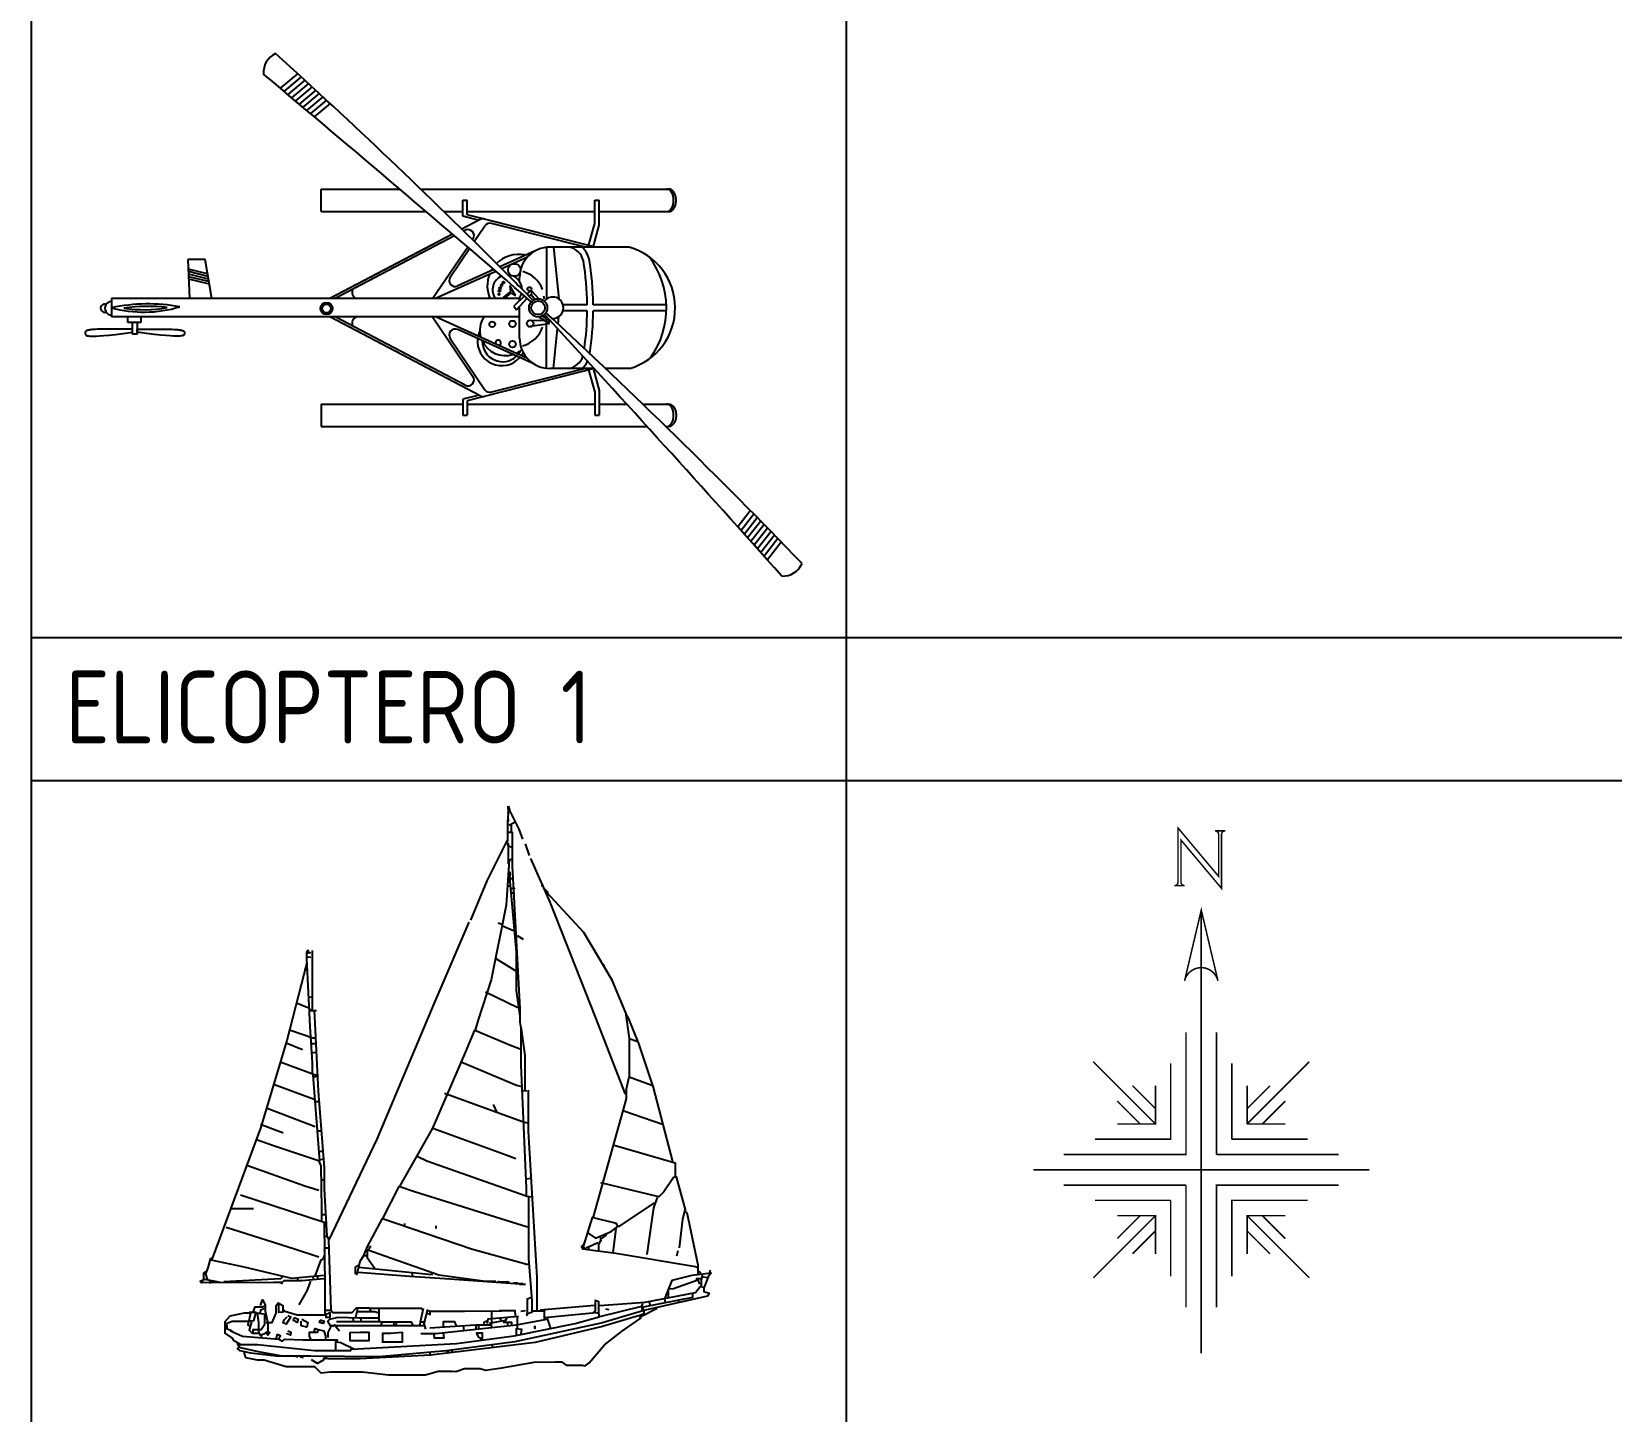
# Model space of a CAD drawing. Header units: millimetres. Extents: x 2198.5 to 2287.8, y 1208.8 to 1298.1.
# Drawn here: x 2225.34 to 2231.86, y 1281.89 to 1287.57 of the extents above; entities that cross this region are included whole.
import ezdxf

# ---------------------------------------------------------------- set-up
doc = ezdxf.new("R2010")
doc.units = ezdxf.units.MM
doc.linetypes.add('DEFAULT', pattern=[0])
for name, color, linetype in [('2', 7, 'Continuous'), ('DEFAULT', 7, 'DEFAULT'), ('Standard', 7, 'Continuous')]:
    doc.layers.add(name, color=color, linetype=linetype)
doc.styles.add('ARCHQUICK', font='ARCHQUIK.SHX')

# ---------------------------------------------------------------- blocks, each defined once
blk = doc.blocks.new('E')
at = {"color": 0, "linetype": 'ByBlock'}
for p, q in [((201.1234, 88.5136), (201.0519, 88.4539)), ((201.1383, 88.5), (201.0675, 88.4409)), ((201.1532, 88.4864), (201.083, 88.4278)), ((201.1681, 88.4727), (201.0986, 88.4147)), ((201.183, 88.4591), (201.1141, 88.4017)), ((201.1978, 88.4454), (201.1297, 88.3886)), ((201.2127, 88.4318), (201.1452, 88.3755)), ((201.2265, 88.4172), (201.1594, 88.3613)), ((201.2423, 88.4044), (201.1763, 88.3494)), ((201.1608, 88.3624), (201.1594, 88.3613)), ((201.2571, 88.3907), (201.1919, 88.3363)), ((201.2203, 88.038), (201.5443, 88.038)), ((201.2203, 87.9451), (201.2203, 88.038)), ((201.6305, 88.038), (202.6541, 88.038)), ((201.2203, 87.9451), (201.6533, 87.9451)), ((201.7263, 87.9451), (201.8052, 87.9451)), ((201.8052, 87.9257), (201.8052, 87.9915)), ((201.8052, 87.9915), (201.8227, 87.9915)), ((201.8227, 87.9316), (201.8227, 87.9915)), ((201.8227, 87.9451), (202.3494, 87.9451)), ((202.3494, 87.8956), (202.3494, 87.9915)), ((202.3494, 87.9915), (202.3669, 87.9915)), ((202.3669, 87.8895), (202.3669, 87.9915)), ((202.3669, 87.9451), (202.6541, 87.9451)), ((201.8762, 87.9119), (201.8008, 87.8723)), ((201.8715, 87.909), (201.8052, 87.9257)), ((202.3467, 87.7993), (201.8227, 87.9316)), ((201.8519, 87.822), (201.8955, 87.8864)), ((202.3513, 87.7986), (201.894, 87.914)), ((202.3104, 87.7986), (201.9223, 87.8966)), ((202.3226, 87.8039), (202.3494, 87.8956)), ((202.3437, 87.8022), (202.3669, 87.8895)), ((201.7623, 87.852), (201.2563, 87.5861)), ((201.7059, 87.8224), (201.2731, 87.595)), ((201.7705, 87.845), (201.2778, 87.5861)), ((201.8141, 87.868), (201.8083, 87.8649)), ((201.8446, 87.8291), (201.8465, 87.8319)), ((200.6708, 87.7476), (200.6778, 87.5861)), ((200.7415, 87.7476), (200.6708, 87.7476)), ((200.7698, 87.5861), (200.7415, 87.7476)), ((201.6801, 87.5861), (201.8251, 87.8003)), ((201.7525, 87.6752), (201.8319, 87.7925)), ((202.1024, 87.7826), (201.9575, 87.7171)), ((202.0708, 87.7573), (201.965, 87.7095)), ((202.1498, 87.7979), (202.1493, 87.5848)), ((202.4908, 87.7986), (202.1637, 87.7986)), ((202.1779, 87.7986), (202.2005, 87.5848)), ((200.7518, 87.6886), (200.6725, 87.7079)), ((200.7537, 87.6779), (200.673, 87.6975)), ((200.7556, 87.6671), (200.6734, 87.6871)), ((201.9412, 87.6987), (201.6922, 87.5861)), ((201.9328, 87.7059), (201.7835, 87.6384)), ((200.7575, 87.6564), (200.6739, 87.6767)), ((200.7594, 87.6456), (200.6743, 87.6663)), ((202.0011, 87.6158), (201.9705, 87.5912)), ((202.0214, 87.5988), (201.9985, 87.6387)), ((201.9985, 87.6387), (202.0011, 87.6158)), ((202.0387, 87.6567), (202.0387, 87.6736)), ((202.0876, 87.6231), (202.0674, 87.6044)), ((202.0876, 87.6189), (202.118, 87.5857)), ((202.0903, 87.6092), (202.0876, 87.6189)), ((202.0387, 87.5861), (200.3555, 87.5861)), ((200.3555, 87.5861), (200.3555, 87.5111)), ((201.9705, 87.5912), (201.979, 87.5895)), ((201.979, 87.5895), (202.0045, 87.6098)), ((202.0045, 87.6098), (202.0214, 87.5988)), ((202.0595, 87.5971), (202.0143, 87.5552)), ((202.0143, 87.5552), (202.0253, 87.54)), ((202.0253, 87.54), (202.0702, 87.5878)), ((202.0387, 87.5778), (202.0387, 87.5888)), ((202.0387, 87.4236), (202.0387, 87.5542)), ((202.0772, 87.5952), (202.0903, 87.6092)), ((202.1028, 87.5815), (202.0862, 87.6023)), ((202.3175, 87.5611), (202.2174, 87.5611)), ((202.6437, 87.5611), (202.3425, 87.5611)), ((202.0387, 87.5111), (200.3555, 87.5111)), ((200.4239, 87.4883), (200.4239, 87.5105)), ((200.4768, 87.4883), (200.4239, 87.4883)), ((200.4423, 87.4391), (200.4423, 87.4871)), ((200.462, 87.4883), (200.462, 87.4391)), ((200.4768, 87.5111), (200.4768, 87.4883)), ((201.8762, 87.1853), (201.2563, 87.5111)), ((201.8141, 87.2292), (201.2778, 87.5111)), ((201.6801, 87.5111), (201.8465, 87.2654)), ((202.0708, 87.3399), (201.6922, 87.5111)), ((202.1429, 87.4943), (202.0876, 87.4957)), ((202.1595, 87.4846), (202.1208, 87.5081)), ((202.1319, 87.5151), (202.1623, 87.4957)), ((202.1498, 87.2994), (202.1493, 87.5125)), ((202.1623, 87.4957), (202.1595, 87.4846)), ((202.1972, 87.4815), (202.2005, 87.5125)), ((202.3175, 87.5361), (202.2174, 87.5361)), ((202.6438, 87.5361), (202.3425, 87.5361)), ((200.462, 87.4391), (200.4423, 87.4391)), ((200.462, 87.4477), (200.462, 87.46)), ((201.7525, 87.4221), (201.8955, 87.2109)), ((202.1024, 87.3147), (201.7835, 87.4589)), ((202.1623, 87.4818), (202.082, 87.4708)), ((202.1779, 87.2986), (202.1952, 87.4626)), ((202.3467, 87.2975), (201.8227, 87.1652)), ((202.3104, 87.2986), (201.9223, 87.2007)), ((202.3456, 87.2986), (202.1637, 87.2986)), ((202.3226, 87.2929), (202.3494, 87.2012)), ((202.3437, 87.2946), (202.3669, 87.2073)), ((202.4935, 87.2986), (202.3922, 87.2986)), ((201.8715, 87.1878), (201.8052, 87.1711)), ((201.8052, 87.1711), (201.8052, 87.1052)), ((201.8227, 87.1652), (201.8227, 87.1052)), ((202.3494, 87.2012), (202.3494, 87.1052)), ((202.3669, 87.2073), (202.3669, 87.1052)), ((201.2203, 87.1517), (201.8052, 87.1517)), ((201.2203, 87.1517), (201.2203, 87.0588)), ((201.8052, 87.1052), (201.8227, 87.1052)), ((201.8227, 87.1517), (202.3494, 87.1517)), ((202.3494, 87.1052), (202.3669, 87.1052)), ((202.3669, 87.1517), (202.4799, 87.1517)), ((202.546, 87.1517), (202.6541, 87.1517)), ((201.2203, 87.0588), (202.5644, 87.0588)), ((202.6418, 87.0588), (202.6541, 87.0588)), ((202.9906, 86.7124), (202.9383, 86.6454)), ((203.0048, 86.6981), (202.9519, 86.6303)), ((203.0181, 86.6827), (202.9655, 86.6152)), ((203.0331, 86.6693), (202.979, 86.6001)), ((203.0472, 86.6549), (202.9926, 86.585)), ((203.0613, 86.6405), (203.0062, 86.5699)), ((203.0339, 86.6704), (203.0331, 86.6693)), ((202.9655, 86.6152), (202.9644, 86.6138)), ((203.0755, 86.6261), (203.0198, 86.5548)), ((203.0896, 86.6117), (203.0333, 86.5396)), ((203.1037, 86.5972), (203.0469, 86.5245)), ((203.1177, 86.5828), (203.0604, 86.5094))]:
    blk.add_line(p, q, dxfattribs=at)
for points in [[(202.6441, 87.9451, 0.144127), (202.6548, 87.9483, 0.107177), (202.6652, 87.9587, 0.07791), (202.6715, 87.973, 0.065127), (202.6739, 87.9915, 0.065127), (202.6715, 88.0101, 0.07791), (202.6652, 88.0244, 0.107177), (202.6548, 88.0348, 0.144127), (202.6441, 88.038, 0.144127)], [(202.6541, 87.9451, 0.144127), (202.6648, 87.9483, 0.107177), (202.6752, 87.9587, 0.07791), (202.6815, 87.973, 0.065127), (202.6839, 87.9915, 0.065127), (202.6815, 88.0101, 0.07791), (202.6752, 88.0244, 0.107177), (202.6648, 88.0348, 0.144127), (202.6541, 88.038, 0.144127)], [(202.6441, 87.0588, 0.144127), (202.6548, 87.062, 0.107177), (202.6652, 87.0724, 0.07791), (202.6715, 87.0867, 0.065127), (202.6739, 87.1052, 0.065127), (202.6715, 87.1238, 0.07791), (202.6652, 87.1381, 0.107177), (202.6548, 87.1485, 0.144127), (202.6441, 87.1517, 0.144127)], [(202.6541, 87.1517, -0.144127), (202.6648, 87.1485, -0.107177), (202.6752, 87.1381, -0.07791), (202.6815, 87.1238, -0.065127), (202.6839, 87.1052, -0.065127), (202.6815, 87.0867, -0.07791), (202.6752, 87.0724, -0.107177), (202.6648, 87.062, -0.144127), (202.6541, 87.0588, -0.144127)]]:
    blk.add_lwpolyline(points, format="xyb", dxfattribs=at)
for points in [[(200.4423, 87.46), (200.4178, 87.4604), (200.3959, 87.4607), (200.3762, 87.4609), (200.3588, 87.461), (200.3433, 87.461), (200.3297, 87.4609), (200.3177, 87.4607), (200.3071, 87.4604), (200.2979, 87.4601), (200.2898, 87.4596), (200.2828, 87.4592), (200.2767, 87.4586), (200.2715, 87.4581), (200.2671, 87.4574), (200.2633, 87.4568), (200.2601, 87.4561), (200.2573, 87.4554), (200.2549, 87.4547), (200.2529, 87.4539), (200.2513, 87.4531), (200.25, 87.4522), (200.2489, 87.4513), (200.2481, 87.4502), (200.2476, 87.4491), (200.2472, 87.4479), (200.247, 87.4466), (200.247, 87.4453), (200.2471, 87.4439), (200.2474, 87.4426), (200.2477, 87.4412), (200.2482, 87.4398), (200.2488, 87.4385), (200.2495, 87.4372), (200.2505, 87.436), (200.2519, 87.4349), (200.254, 87.4339), (200.2571, 87.4331), (200.2612, 87.4324), (200.2666, 87.4319), (200.2735, 87.4316), (200.2822, 87.4315), (200.2932, 87.4318), (200.3071, 87.4326), (200.3246, 87.4339), (200.3462, 87.436), (200.3727, 87.4389), (200.4045, 87.4427), (200.4423, 87.4477)], [(200.462, 87.46), (200.4865, 87.4604), (200.5085, 87.4607), (200.5281, 87.4609), (200.5456, 87.461), (200.561, 87.461), (200.5747, 87.4609), (200.5867, 87.4607), (200.5972, 87.4604), (200.6065, 87.4601), (200.6146, 87.4596), (200.6216, 87.4592), (200.6276, 87.4586), (200.6328, 87.4581), (200.6373, 87.4574), (200.641, 87.4568), (200.6443, 87.4561), (200.6471, 87.4554), (200.6494, 87.4547), (200.6514, 87.4539), (200.6531, 87.4531), (200.6544, 87.4522), (200.6554, 87.4513), (200.6562, 87.4502), (200.6568, 87.4491), (200.6572, 87.4479), (200.6573, 87.4466), (200.6574, 87.4453), (200.6573, 87.4439), (200.657, 87.4426), (200.6566, 87.4412), (200.6561, 87.4398), (200.6556, 87.4385), (200.6549, 87.4372), (200.6539, 87.436), (200.6525, 87.4349), (200.6503, 87.4339), (200.6473, 87.4331), (200.6432, 87.4324), (200.6378, 87.4319), (200.6309, 87.4316), (200.6222, 87.4315), (200.6112, 87.4318), (200.5972, 87.4326), (200.5798, 87.4339), (200.5581, 87.436), (200.5317, 87.4389), (200.4999, 87.4427), (200.462, 87.4477)]]:
    blk.add_lwpolyline(points, dxfattribs=at)
for centre, radius in [((202.0168, 87.7041), 0.0259), ((201.9561, 87.6183), 0.0038), ((201.9587, 87.6294), 0.0038), ((201.9646, 87.6421), 0.0036), ((201.9722, 87.6531), 0.00379), ((202.0793, 87.6258), 0.00831), ((201.2426, 87.5458), 0.0251), ((201.2426, 87.5458), 0.0177), ((201.9536, 87.6039), 0.0035), ((202.1151, 87.5484), 0.0376), ((202.1151, 87.5484), 0.0282), ((201.9258, 87.4805), 0.0115), ((202.0094, 87.4822), 0.0131), ((202.082, 87.4832), 0.0138), ((202.0094, 87.3985), 0.0131)]:
    blk.add_circle(centre, radius, dxfattribs=at)
for centre, radius, start, end in [((201.0672, 88.5195), 0.0843, 114.36313, 185.37909), ((183.9728, 69.7202), 25.4428, 44.99528, 47.8937), ((136.552, 11.6107), 100.3251, 49.214794, 50.042138), ((201.8879, 87.8898), 0.025, 75.83384, 117.72387), ((201.9162, 87.8723), 0.025, 75.83384, 145.90125), ((201.8258, 87.8459), 0.025, 325.90125, 117.72387), ((202.0347, 87.6393), 0.1294, 78.8142, 134.83978), ((202.1637, 87.6736), 0.125, 90, 180), ((202.2287, 87.7251), 0.0749, 12.72818, 79.16817), ((202.2287, 87.7251), 0.0999, 12.72818, 47.42599), ((201.1949, 87.5546), 1.1475, 0.3237, 9.71537), ((202.42, 87.5482), 0.2602, 286.41637, 74.19925), ((202.2915, 87.5465), 0.3525, 324.48149, 37.02688), ((202.0347, 87.6393), 0.1294, 158.60688, 203.89904), ((202.0347, 87.6393), 0.1294, 146.39686, 151.83792), ((183.9728, 69.7202), 25.4428, 44.5853, 44.99528), ((201.9881, 87.6228), 0.0609, 2.24518, 87.39518), ((202.0194, 87.5799), 0.1223, 21.37368, 74.7074), ((201.1949, 87.5546), 1.1225, 0.33091, 9.58504), ((201.3739, 87.6116), 0.0261, 149.53677, 257.19773), ((201.7732, 87.6612), 0.025, 145.90125, 294.33036), ((201.9881, 87.6228), 0.0609, 113.03406, 216.9841), ((200.3282, 87.5465), 0.0171, 70.93082, 289.06918), ((200.3562, 87.5465), 0.0274, 89.94159, 270.05841), ((200.5064, 86.8298), 0.7344, 79.71444, 101.85627), ((200.4898, 88.039), 0.5084, 254.68103, 286.88968), ((200.5064, 86.8298), 0.7244, 83.69702, 97.87369), ((200.4898, 88.039), 0.4984, 260.45306, 281.11765), ((201.9881, 87.6228), 0.0609, 323.0159, 345.51802), ((202.1036, 87.5867), 0.0366, 358.34011, 15.89708), ((202.1749, 87.5486), 0.0443, 0, 141.36094), ((201.3739, 87.4857), 0.0261, 102.80227, 210.46323), ((201.9799, 87.4559), 0.105, 148.27998, 196.17732), ((202.1749, 87.5486), 0.0443, 219.07952, 234.58204), ((128.3441, 19.5572), 100.3251, 41.811864, 42.639208), ((184.889, 68.8331), 25.4428, 43.9603, 47.28934), ((202.1749, 87.5486), 0.0443, 266.92468, 0), ((201.1949, 87.5426), 1.1225, 351.68526, 359.66909), ((201.1949, 87.5426), 1.1475, 350.81841, 359.6763), ((201.7732, 87.4361), 0.025, 65.66964, 214.09875), ((201.9651, 87.41), 0.1001, 173.27174, 318.06754), ((201.9651, 87.41), 0.1001, 154.34411, 167.35275), ((202.1637, 87.4236), 0.125, 180, 270), ((202.0195, 87.5086), 0.1208, 284.73994, 340.33294), ((201.9799, 87.4559), 0.105, 203.80925, 287.53004), ((201.9684, 87.41), 0.0837, 178.96952, 313.4693), ((201.9504, 87.4034), 0.0115, 290.0606, 201.27869), ((201.9799, 87.4559), 0.105, 295.16197, 310.49836), ((201.9684, 87.41), 0.0837, 320.69743, 332.97531), ((201.9651, 87.41), 0.1001, 323.98653, 332.52599), ((202.2287, 87.3722), 0.0749, 280.83183, 341.65445), ((202.2287, 87.3722), 0.0999, 312.57401, 333.92409), ((201.8258, 87.2514), 0.025, 242.27613, 34.09875), ((201.8879, 87.2074), 0.025, 242.27613, 284.16616), ((201.9162, 87.2249), 0.025, 214.09875, 284.16616), ((203.1254, 86.5268), 0.0843, 266.47491, 337.49087)]:
    blk.add_arc(centre, radius, start, end, dxfattribs=at)
blk = doc.blocks.new('YA')
at = {"layer": 'Standard', "color": 7, "linetype": 'Continuous'}
for points in [[(212.192, 99.12), (212.207, 98.9), (212.184, 98.6), (212.184, 97.98)], [(212.222, 99.14), (212.262, 98.96)], [(212.182, 98.88), (212.262, 98.96), (212.562, 98.36), (212.682, 98.04)], [(212.202, 98.7), (212.202, 98.62)], [(212.442, 98.6), (212.262, 98.5), (212.242, 98.52)], [(212.302, 98.5), (212.302, 98.28)], [(212.342, 97.76), (212.222, 97.8), (212.162, 97.98), (211.502, 96.66), (210.962, 95.36)], [(212.182, 98.04), (212.182, 97.96)], [(212.602, 92.2), (212.602, 92.44), (212.482, 94.7), (212.352, 97.14), (212.352, 98.26), (212.202, 98.26)], [(212.212, 97.9), (212.212, 97.22)], [(212.762, 97.88), (212.902, 97.5)], [(212.362, 97.38), (212.242, 97.34), (212.142, 95.86), (211.642, 93.4), (211.222, 92.08), (211.122, 91.74)], [(212.262, 96.96), (212.262, 96.64), (212.472, 94.32), (212.472, 93.04), (212.592, 92.2), (212.592, 91.98)], [(212.942, 97.4), (213.582, 95.96), (215.082, 92.14), (216.042, 89.68), (216.082, 89.64)], [(212.202, 96.5), (212.302, 96.5)], [(212.302, 96.74), (212.382, 96.74)], [(212.422, 96.42), (212.322, 96.4)], [(213.342, 96.56), (213.322, 96.5), (213.362, 96.5)], [(212.322, 96.26), (212.422, 96.26)], [(213.402, 96.4), (213.522, 96.28)], [(216.142, 92.18), (215.642, 93.38), (214.702, 94.96), (213.482, 96.28), (213.462, 96.26)], [(205.802, 92.4), (205.942, 89.72), (206.142, 87.2), (206.142, 86.5), (206.222, 84.94), (206.302, 84.82), (207.882, 88.14), (209.762, 92.6), (210.922, 95.3)], [(212.002, 95.22), (211.882, 95.26)], [(212.022, 95.18), (212.382, 95.02)], [(212.502, 94.86), (212.702, 94.74)], [(205.602, 94.36), (205.552, 94.3), (205.552, 94.1), (205.662, 91.86), (205.742, 90.66), (205.742, 90.28)], [(205.602, 94.4), (205.622, 94.3)], [(205.742, 94.36), (205.742, 92.4)], [(205.562, 93.96), (204.902, 91.4), (204.042, 88.5), (202.442, 84.2), (202.442, 84.18)], [(205.542, 94.28), (205.702, 94.3)], [(205.582, 94.16), (205.702, 94.14)], [(211.802, 94.1), (212.442, 93.7)], [(215.322, 93.94), (215.382, 93.86)], [(205.482, 93.74), (205.562, 93.74)], [(205.642, 92.84), (205.722, 92.82)], [(211.462, 93), (212.522, 92.48)], [(205.222, 92.64), (205.602, 92.48)], [(205.622, 92.46), (205.702, 92.4)], [(205.642, 92.38), (205.882, 92.38)], [(216.082, 92.32), (216.202, 91.46), (216.202, 90.2)], [(205.022, 91.74), (205.762, 91.48), (205.822, 91.48)], [(208.642, 86.6), (209.722, 88.5), (210.802, 91), (211.102, 91.74), (212.282, 91.24), (212.602, 91.12)], [(212.592, 92), (212.627, 91.8), (212.627, 90.58), (212.802, 86.52), (212.802, 86.26), (209.522, 87.42), (209.222, 87.56)], [(212.622, 91.86), (212.752, 90.9), (212.752, 89.76)], [(217.642, 87.4), (217.002, 89.84), (216.522, 91.3), (216.162, 92.16), (216.102, 92.16)], [(204.882, 91.32), (205.422, 91.1)], [(205.722, 91.3), (205.842, 91.3)], [(216.202, 91.46), (216.482, 91.36)], [(204.722, 90.68), (205.902, 90.24)], [(205.842, 91), (205.742, 90.98)], [(210.682, 90.68), (212.482, 89.92), (212.662, 89.88)], [(205.762, 90.26), (205.982, 87.42), (204.462, 87.92), (203.902, 88.12)], [(205.902, 90.22), (205.782, 90.18)], [(215.022, 85.58), (216.062, 89.32), (216.112, 89.48), (216.112, 89.8), (216.202, 90.2), (216.942, 89.92)], [(204.502, 89.94), (205.802, 89.46), (205.822, 89.46)], [(210.102, 89.66), (212.682, 88.72), (212.842, 88.68)], [(212.822, 89.72), (212.702, 89.74)], [(212.862, 89.76), (212.862, 88.4), (213.152, 83.58), (213.152, 82.5)], [(204.262, 89.16), (205.842, 88.56)], [(205.842, 89.38), (205.962, 89.38)], [(211.842, 89.02), (211.722, 89.28)], [(204.042, 88.64), (204.502, 88.46), (204.762, 88.36), (204.782, 88.36)], [(216.022, 89.08), (217.302, 88.64)], [(205.922, 88.42), (206.022, 88.42)], [(209.722, 88.5), (212.142, 87.62), (212.462, 87.5)], [(205.982, 87.74), (206.082, 87.74)], [(215.702, 87.94), (217.712, 87.36), (217.712, 86.92)], [(203.582, 87.28), (205.502, 86.6), (205.962, 86.46)], [(205.962, 87.42), (206.032, 87.26), (206.047, 85.84), (206.047, 85.44)], [(206.102, 87.48), (206.002, 87.46)], [(206.022, 86.8), (206.142, 86.8)], [(212.842, 85.24), (209.122, 86.4), (208.602, 86.58), (208.062, 85.52)], [(212.962, 86.84), (212.802, 86.82)], [(218.062, 85.78), (217.762, 86.9), (217.662, 86.88), (217.342, 86.4), (217.182, 86.24), (215.262, 86.7)], [(203.382, 86.3), (206.132, 85.4), (206.157, 83.26), (206.157, 82.34), (205.242, 82.34), (204.842, 82.46), (204.802, 82.5)], [(212.872, 86.22), (212.872, 84.2), (212.982, 82.82), (212.982, 82.42), (212.822, 82.38), (212.802, 82.36)], [(212.822, 86.26), (212.982, 86.24)], [(217.022, 86.04), (215.862, 85.26), (215.842, 85.28)], [(217.122, 86.22), (217.002, 85.88), (216.782, 84.34)], [(203.062, 85.85), (203.802, 85.85)], [(206.082, 85.66), (206.182, 85.66)], [(207.442, 84.3), (207.562, 84.6), (208.062, 85.52), (211.002, 84.52), (212.822, 84.02), (212.882, 84.02)], [(214.842, 85.04), (215.082, 84.88), (215.602, 85.1), (215.822, 85.26), (215.782, 85.36), (214.982, 85.56), (214.682, 84.6), (214.762, 84.52)], [(218.042, 85.84), (217.962, 85.5), (217.842, 84.56)], [(218.002, 85.78), (218.102, 85.72), (218.462, 84), (218.462, 83.68)], [(202.902, 85.24), (205.162, 84.52), (205.962, 84.26)], [(208.782, 85.26), (208.802, 85.36)], [(209.822, 85.28), (209.822, 85.2)], [(215.462, 85.04), (215.422, 84.96), (215.282, 84.86)], [(215.762, 85.18), (215.662, 84.4)], [(206.122, 84.94), (206.222, 84.94)], [(206.122, 84.56), (206.282, 84.56)], [(206.162, 84.56), (206.142, 84.46)], [(206.282, 84.82), (206.362, 82.5), (206.422, 82.42), (207.062, 82.42), (207.202, 82.58), (207.642, 82.58)], [(211.802, 83.45), (211.462, 83.45), (209.922, 83.66), (207.582, 84.48), (207.502, 84.48)], [(207.552, 84.46), (207.552, 84.24), (207.822, 83.86)], [(207.622, 84.5), (207.642, 84.6), (207.682, 84.6)], [(214.682, 84.66), (214.622, 84.6), (214.662, 84.52), (215.762, 84.38), (218.382, 83.94), (218.442, 83.92)], [(214.862, 84.58), (214.782, 84.56)], [(215.162, 84.72), (214.862, 84.58), (214.862, 84.52)], [(215.242, 84.92), (215.262, 84.8), (215.182, 84.68), (215.182, 84.48)], [(217.802, 84.46), (217.762, 84.28)], [(202.442, 84.22), (202.382, 84.18), (202.302, 83.9), (202.222, 83.7), (202.282, 83.52)], [(202.402, 84.16), (203.442, 83.94), (205.062, 83.56), (206.142, 83.66)], [(205.842, 83.62), (206.042, 84.16), (206.142, 84.22)], [(206.142, 84.3), (206.102, 84.22)], [(207.262, 83.98), (207.162, 83.92), (207.162, 83.72), (207.242, 83.68)], [(207.222, 83.7), (207.322, 84.12), (207.442, 84.3), (207.542, 84.3)], [(207.282, 83.92), (209.702, 83.68), (209.702, 83.74)], [(202.102, 83.38), (202.042, 83.46), (202.202, 83.52), (202.702, 83.42)], [(202.082, 83.5), (202.142, 83.41), (204.482, 83.425), (204.742, 83.425)], [(202.222, 83.78), (202.152, 83.72), (202.152, 83.52)], [(202.362, 83.5), (202.382, 83.38)], [(204.762, 83.6), (204.702, 83.54), (202.822, 83.44)], [(206.122, 83.54), (205.402, 83.47), (204.802, 83.47), (204.742, 83.4), (204.722, 83.36)], [(205.262, 83.58), (205.262, 83.5)], [(205.682, 83.46), (205.562, 83.14), (205.302, 82.68)], [(205.762, 83.6), (205.782, 83.5)], [(205.922, 83.62), (205.922, 83.5)], [(207.262, 83.76), (208.962, 83.62), (210.282, 83.54), (212.442, 83.38), (212.682, 83.38), (212.682, 83.36)], [(209.042, 83.72), (209.042, 83.64)], [(212.242, 83.43), (211.902, 83.43), (211.882, 83.46)], [(212.382, 83.4), (212.502, 83.4), (212.502, 83.38)], [(215.222, 82.66), (216.722, 82.76), (218.382, 83.08), (218.542, 83.28), (218.682, 83.26), (218.842, 83.66), (218.902, 83.72), (218.262, 83.64), (217.602, 83.48), (217.362, 82.88), (217.382, 82.76)], [(217.482, 83.2), (217.662, 83.22), (218.462, 83.5), (218.522, 83.36)], [(218.622, 83.54), (218.422, 83.54), (218.422, 83.5)], [(218.462, 83.8), (218.542, 83.74), (218.542, 83.7)], [(218.612, 83.7), (218.577, 83.48), (218.577, 83.28)], [(218.642, 83.6), (218.782, 83.58)], [(218.862, 83.74), (218.882, 83.82)], [(218.662, 83.24), (218.662, 83.12), (218.842, 83.06), (218.782, 82.96), (216.722, 82.5), (216.162, 82.34), (215.322, 82.08), (212.422, 81.46), (210.162, 81.16), (207.942, 80.96), (205.682, 80.98), (204.542, 80.98), (203.722, 81.08), (203.362, 81.16), (203.282, 81.24), (203.322, 81.28)], [(212.582, 83.36), (212.782, 83.36)], [(212.982, 82.92), (212.832, 82.86), (212.832, 82.34), (212.802, 82.32)], [(218.282, 83.04), (218.282, 82.92), (216.662, 82.6), (216.642, 82.5)], [(217.482, 83.18), (217.482, 82.92)], [(203.662, 82.43), (203.882, 82.43), (203.802, 82.15), (203.602, 82.125), (203.102, 82.125), (202.882, 82.04), (202.862, 82.04)], [(203.702, 82.4), (203.502, 82.4), (203.022, 82.3), (202.862, 82.12), (202.862, 81.74), (203.102, 81.58), (203.142, 81.5)], [(203.722, 82.44), (203.622, 82.02), (203.682, 81.98)], [(204.172, 82.34), (204.172, 82.02), (204.062, 81.85), (203.782, 81.85), (203.782, 81.76)], [(203.802, 82.46), (203.862, 82.61), (204.102, 82.61), (204.182, 82.64)], [(204.222, 82.36), (204.062, 82.38), (203.932, 82.4), (203.967, 82.1), (203.967, 81.78), (204.022, 81.68), (204.142, 81.72), (204.222, 81.76)], [(204.162, 82.54), (204.042, 82.5), (204.022, 82.42)], [(204.042, 82.66), (204.102, 82.84), (204.192, 82.68), (204.192, 82.48), (204.282, 82.06)], [(204.222, 82.09), (204.422, 82.09), (204.552, 82.4), (204.552, 82.66), (204.622, 82.74), (204.772, 82.66), (204.772, 82.44), (204.642, 82.42), (204.642, 82.72)], [(206.182, 82.36), (206.322, 82.42), (206.322, 82.26), (206.202, 82.26), (206.202, 82.34)], [(206.202, 82.5), (206.362, 82.5)], [(207.042, 81.22), (210.502, 81.4), (212.402, 81.66), (214.422, 82.06), (215.212, 82.28), (215.197, 82.48), (215.197, 82.78), (215.072, 82.82), (215.072, 82.48), (215.022, 82.44)], [(207.182, 82.28), (207.222, 82.46), (207.802, 82.46), (207.922, 82.42)], [(207.222, 82.56), (207.222, 82.46)], [(207.562, 82.58), (207.662, 82.57), (209.342, 82.57), (209.362, 82.52)], [(207.622, 82.58), (207.662, 82.48)], [(207.942, 82.58), (207.942, 82.14)], [(209.402, 82.56), (209.282, 82)], [(209.542, 82.52), (209.422, 82.06), (209.482, 81.88)], [(209.502, 82.4), (209.602, 82.38)], [(212.002, 82.47), (210.762, 82.455), (209.682, 82.455), (209.542, 82.48)], [(209.622, 82.46), (209.622, 82.34)], [(211.662, 82.46), (211.662, 82.1)], [(211.922, 82.49), (212.422, 82.49), (212.442, 82.32)], [(212.782, 82.48), (212.622, 82.46)], [(213.002, 82.48), (213.362, 82.48)], [(215.062, 82.66), (213.262, 82.5)], [(213.392, 82.52), (213.392, 82.2)], [(213.402, 82.26), (215.102, 82.42), (215.182, 82.4)], [(216.642, 82.72), (216.602, 82.62), (215.222, 82.28)], [(215.422, 82.54), (215.522, 82.52)], [(216.682, 82.5), (216.682, 82.38), (216.562, 82.32)], [(217.122, 82.56), (216.582, 82.28)], [(216.602, 82.62), (216.622, 82.5)], [(216.862, 82.8), (216.882, 82.68)], [(217.822, 82.84), (217.822, 82.74)], [(202.862, 81.92), (203.042, 81.84), (203.142, 81.76)], [(202.922, 82.02), (202.922, 81.92)], [(203.042, 81.82), (203.442, 81.64), (204.642, 81.54), (204.702, 81.66), (204.582, 81.7), (204.542, 81.56)], [(203.482, 81.1), (203.542, 80.94), (203.922, 80.86), (204.162, 80.86), (204.882, 80.64), (205.822, 80.64), (206.022, 80.44), (206.342, 80.47), (207.402, 80.47), (208.262, 80.37), (208.942, 80.365), (209.262, 80.373), (209.482, 80.373), (209.902, 80.49), (210.362, 80.49), (210.482, 80.48), (210.762, 80.58), (211.282, 80.58), (211.462, 80.52), (212.002, 80.6), (213.062, 80.79), (213.742, 80.795), (213.962, 80.795), (214.122, 80.69), (214.642, 80.69), (214.742, 80.66), (214.882, 80.76), (215.382, 81.36), (215.982, 81.82), (216.582, 82.24), (216.542, 82.32), (215.322, 81.96), (213.102, 81.44), (209.642, 81.02), (207.322, 80.9), (206.262, 80.9)], [(203.742, 82.12), (203.662, 81.84), (203.762, 81.74), (203.982, 81.74)], [(204.282, 82.06), (204.282, 81.8)], [(204.942, 82.32), (205.042, 82.28), (204.882, 82.04), (204.782, 82.08), (204.822, 82.18), (204.922, 82.28)], [(204.942, 81.82), (205.042, 81.78), (205.022, 81.68), (204.922, 81.72), (204.922, 81.74)], [(205.142, 82.26), (205.282, 82.2), (205.242, 82.1), (205.122, 82.16), (205.142, 82.26)], [(205.402, 82.2), (205.602, 82.1), (205.562, 81.94), (205.382, 81.98), (205.382, 82.14)], [(205.802, 81.8), (205.842, 81.9), (205.942, 81.86), (205.902, 81.77), (205.642, 81.77), (205.642, 81.64), (205.682, 81.54)], [(205.942, 81.86), (206.122, 81.82), (206.182, 81.66), (206.182, 81.54)], [(206.002, 82.18), (206.142, 82.14), (206.102, 82.06), (205.982, 82.1), (206.002, 82.18)], [(209.442, 81.98), (206.742, 81.98), (206.342, 81.98), (206.262, 82.14), (206.322, 82.2), (206.602, 82.27), (207.282, 82.245), (207.702, 82.253), (207.942, 82.253)], [(206.362, 81.96), (206.262, 81.76), (206.262, 81.6)], [(206.422, 81.96), (206.482, 82.02), (206.502, 81.96)], [(206.522, 81.96), (206.642, 81.82)], [(206.542, 82.13), (208.002, 82.13), (208.022, 82.1)], [(207.082, 82.24), (207.102, 82.14)], [(207.342, 82.22), (207.342, 82.14)], [(208.002, 81.98), (208.062, 82.12), (209.002, 82.12), (209.062, 82)], [(208.442, 82.14), (208.422, 82)], [(208.522, 82.14), (208.502, 82)], [(209.302, 82.12), (209.422, 82.12)], [(209.322, 81.73), (209.822, 81.73), (212.482, 82.02), (213.482, 82.2)], [(209.622, 81.92), (211.122, 82.02), (211.622, 82.02)], [(210.502, 81.98), (210.442, 82.12), (210.062, 82.12), (210.062, 81.96)], [(210.722, 81.98), (210.742, 81.82)], [(211.142, 82), (211.142, 81.88)], [(211.222, 82.02), (211.242, 81.88)], [(211.502, 82.14), (211.402, 82.1), (211.402, 82.04)], [(211.522, 82.06), (211.542, 82.22), (212.542, 82.3)], [(212.162, 82.26), (212.122, 82.16), (211.582, 82.06)], [(211.642, 82.1), (211.642, 81.94)], [(211.922, 82.26), (211.962, 82.16), (212.022, 82.14)], [(212.042, 82.11), (212.322, 82.11), (212.322, 82.02)], [(212.182, 82.1), (212.182, 82.02)], [(212.482, 81.7), (212.482, 81.9), (212.642, 81.88), (212.622, 81.72)], [(212.502, 82.3), (212.502, 81.92)], [(213.082, 81.98), (213.082, 81.9), (213.082, 81.98)], [(213.482, 82.26), (213.602, 81.9)], [(203.102, 81.58), (203.162, 81.5), (203.342, 81.4), (203.322, 81.28), (203.962, 81.14), (204.742, 81)], [(203.202, 81.48), (203.262, 81.42), (203.282, 81.44)], [(203.262, 81.42), (203.302, 81.32)], [(203.342, 81.37), (203.942, 81.37), (205.822, 81.17), (207.022, 81.17), (207.042, 81.28)], [(204.062, 81.68), (204.062, 81.6)], [(204.262, 81.8), (204.342, 81.76), (204.282, 81.68), (204.222, 81.74), (204.262, 81.8)], [(204.642, 81.54), (204.762, 81.48), (204.842, 81.54), (205.442, 81.52), (206.562, 81.52), (206.562, 81.48)], [(206.512, 81.52), (206.512, 81.16)], [(206.522, 81.46), (206.682, 81.44), (207.142, 81.22)], [(207.322, 81.78), (207.612, 81.78), (207.612, 81.49), (206.992, 81.49), (206.992, 81.77), (207.322, 81.78)], [(208.042, 81.46), (208.722, 81.46), (208.722, 81.76), (208.322, 81.73), (208.062, 81.73), (208.062, 81.44)], [(210.062, 81.76), (210.082, 81.58), (209.782, 81.58), (209.762, 81.7)], [(211.362, 81.52), (211.362, 81.74), (211.162, 81.74), (211.222, 81.62), (211.302, 81.58), (211.302, 81.5)], [(211.682, 81.36), (211.682, 81.26)], [(205.202, 80.98), (205.282, 80.96)], [(205.342, 80.96), (205.442, 80.94)], [(206.122, 80.863), (205.922, 80.743), (205.722, 80.863)], [(206.102, 80.92), (206.202, 80.94), (206.202, 80.92)], [(206.262, 80.903), (206.102, 80.883)], [(209.622, 81.1), (209.622, 81.02)], [(210.182, 81.16), (210.202, 81.08)], [(210.242, 81.18), (210.222, 81.08)], [(210.342, 81.18), (210.362, 81.1)]]:
    blk.add_lwpolyline(points, dxfattribs=at)
blk = doc.blocks.new('GDS-MAP-N8-1')
at = {"layer": 'DEFAULT', "const_width": 0.00787}
for points in [[(-0.1385, 1.4643), (-0.1385, 1.4643), (-0.0857, 1.4643), (-0.0857, 1.4643, -0.414215), (-0.1046, 1.4832), (-0.1046, 1.6995), (0.1046, 1.4502), (0.1046, 1.7283, -0.414212), (0.1234, 1.7472), (0.1234, 1.7472), (0.0706, 1.7472), (0.0706, 1.7472, -0.414212), (0.0895, 1.7283), (0.0895, 1.5121), (-0.1197, 1.7614), (-0.1197, 1.4832, -0.414227), (-0.1385, 1.4643)], [(-0.086, 0.9737, -0.791706), (0.086, 0.9737), (0, 1.3386), (-0.086, 0.9737)]]:
    blk.add_lwpolyline(points, format="xyb", dxfattribs=at)
for points in [[(0, 1.3386), (0, -0.9449)], [(-0.0787, 0.7087), (-0.0787, 0.0787), (-0.7087, 0.0787)], [(0.0787, 0.7087), (0.0787, 0.0787)], [(-0.2362, 0.2362), (-0.5568, 0.5568)], [(-0.1575, 0.5484), (-0.1575, 0.1575), (-0.5484, 0.1575)], [(0.1575, 0.5484), (0.1575, 0.1575)], [(0.2362, 0.2362), (0.5568, 0.5568)], [(-0.2362, 0.433), (-0.2362, 0.2362), (-0.433, 0.2362)], [(-0.2362, 0.315), (-0.3543, 0.4331)], [(0.2362, 0.315), (0.3543, 0.4331)], [(0.2362, 0.433), (0.2362, 0.2362)], [(-0.315, 0.2362), (-0.4331, 0.3543)], [(0.315, 0.2362), (0.4331, 0.3543)], [(0.2362, 0.2362), (0.433, 0.2362)], [(0.0787, 0.0787), (0.7087, 0.0787)], [(0.1575, 0.1575), (0.5484, 0.1575)], [(-0.8661, 0), (0.8661, 0)], [(-0.7087, -0.0787), (-0.0787, -0.0787)], [(-0.0787, -0.0787), (-0.0787, -0.7087)], [(0.7087, -0.0787), (0.0787, -0.0787), (0.0787, -0.7087)], [(-0.5484, -0.1575), (-0.1575, -0.1575)], [(-0.1575, -0.1575), (-0.1575, -0.5484)], [(0.5484, -0.1575), (0.1575, -0.1575), (0.1575, -0.5484)], [(-0.2362, -0.2362), (-0.5568, -0.5568)], [(-0.315, -0.2362), (-0.4331, -0.3543)], [(-0.433, -0.2362), (-0.2362, -0.2362), (-0.2362, -0.433)], [(0.2362, -0.2362), (0.5568, -0.5568)], [(0.433, -0.2362), (0.2362, -0.2362), (0.2362, -0.433)], [(0.315, -0.2362), (0.4331, -0.3543)], [(-0.2362, -0.315), (-0.3543, -0.4331)], [(0.2362, -0.315), (0.3543, -0.4331)]]:
    blk.add_lwpolyline(points, dxfattribs=at)
blk = doc.blocks.new('NORR')
at = {"layer": 'DEFAULT', "xscale": 2, "yscale": 2, "zscale": 2}
blk.add_blockref('GDS-MAP-N8-1', (214.246, 74.911), dxfattribs=at)

msp = doc.modelspace()

# ---------------------------------------------------------------- linework, layer by layer
at = {"layer": '2', "color": 4}
for p, q in [((2225.3427, 1267.7813), (2225.3427, 1297.8532)), ((2228.7027, 1267.7813), (2228.7027, 1297.8532)), ((2225.3427, 1285.0774), (2228.7027, 1285.0774)), ((2228.7027, 1285.0774), (2232.0627, 1285.0774)), ((2225.3427, 1284.4879), (2228.7027, 1284.4879)), ((2228.7027, 1284.4879), (2232.0627, 1284.4879))]:
    msp.add_line(p, q, dxfattribs=at)

# ---------------------------------------------------------------- block references
msp.add_blockref('E', (2025.3162, 1198.8877))
for name, p, xscale, yscale, zscale in [('YA', (2200.7819, 1271.9911), 0.125, 0.125, 0.125), ('NORR', (2144.4672, 1252.918), 0.4000000000000057, 0.4000000000000057, 0.4000000000000057)]:
    msp.add_blockref(name, p, dxfattribs=dict(xscale=xscale, yscale=yscale, zscale=zscale))

# ---------------------------------------------------------------- texts
at = {"layer": '2', "style": 'ARCHQUICK'}
msp.add_text('ELICOPTERO 1', height=0.3, dxfattribs=at).set_placement((2225.4819, 1284.6401))

doc.saveas('drawing.dxf')
